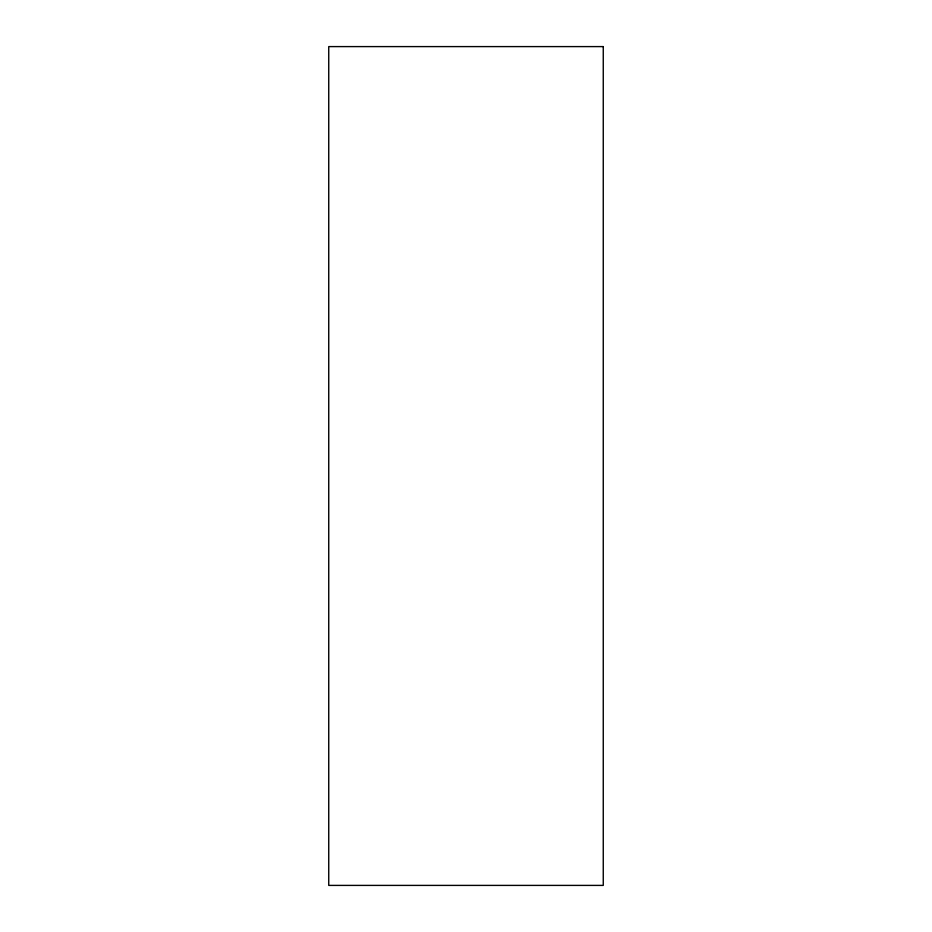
<?xml version="1.0" encoding="UTF-8"?>
<svg xmlns="http://www.w3.org/2000/svg" width="932" height="932" viewBox="0 0 932 932"><rect width="100%" height="100%" fill="white"/><g stroke="black" fill="none" stroke-linecap="round" stroke-linejoin="round"><path stroke-width="1.4" d="M603.26 46.6L328.74 46.6L328.74 885.4L603.26 885.4L603.26 46.6"/></g></svg>
